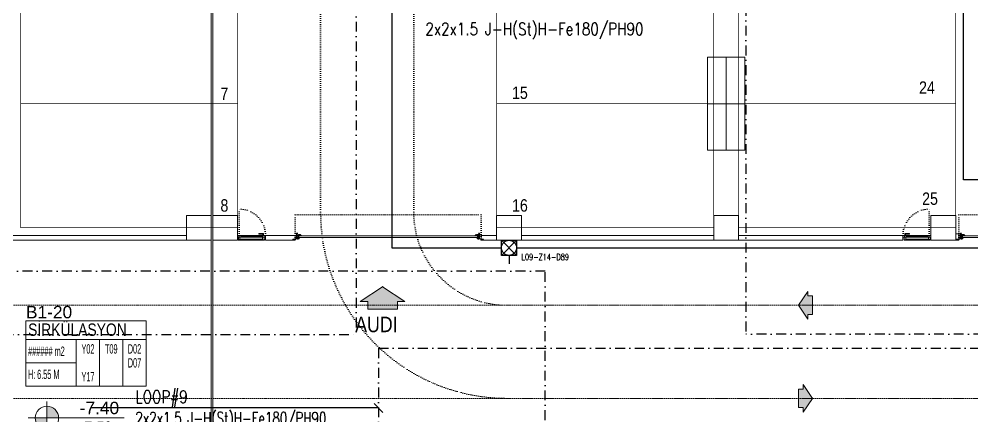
# Model space of a CAD drawing. Header units: metres. Extents: x -19121 to 152404, y -12107 to 29421.
# Drawn here: x 62900 to 65972, y 233 to 1513 of the extents above; entities that cross this region are included whole.
import ezdxf
from ezdxf.enums import TextEntityAlignment as Align

# ---------------------------------------------------------------- set-up
doc = ezdxf.new("R2010")
doc.units = ezdxf.units.M
doc.header["$LTSCALE"] = 50
doc.header["$MEASUREMENT"] = 0
for name, pattern in [('DASHDOT', [25.4, 12.7, -6.35, 0, -6.35]), ('DOT2', [0.125, 0, -0.125]), ('HIDDEN', [0.375, 0.25, -0.125])]:
    doc.linetypes.add(name, pattern=pattern)
doc.layers.get('0').update_dxf_attribs({"color": 9, "lineweight": 9})
for name, color, linetype, lineweight in [('00', 9, 'Continuous', 9), ('01', 9, 'Continuous', 9), ('05', 9, 'Continuous', 9), ('06B', 9, 'Continuous', 9), ('06D', 9, 'Continuous', 9), ('10', 9, 'Continuous', 9), ('15', 9, 'Continuous', 9), ('20', 9, 'DOT2', 9), ('21', 9, 'Continuous', 9), ('21_mahal200', 9, 'Continuous', 9), ('E-DEDEKTÖR NUMARALARI', 20, 'Continuous', 30), ('E-DUVAR TİPİ FLAŞÖR', 7, 'Continuous', 30), ('E-KABLO', 7, 'Continuous', 30), ('E-YAZI', 7, 'Continuous', 30)]:
    doc.layers.add(name, color=color, linetype=linetype, lineweight=lineweight)
doc.styles.add('Arial', font='arial.ttf', dxfattribs={"height": 2.5})
doc.styles.add('E-YAZI', font='txttw.shx', dxfattribs={"height": 200})
doc.styles.add('MuuM_TEXT-ITALIC', font='ARIALNI.TTF')
doc.styles.add('MuuM_TEXT-STANDART', font='ARIALN.TTF')

# ---------------------------------------------------------------- blocks, each defined once
blk = doc.blocks.new('p-dilatasyon yeri')
at = {"layer": '06D'}
for points in [[(7520, 5586.8), (7520, 80)], [(7525, 5584.6), (7525, 80)]]:
    blk.add_lwpolyline(points, dxfattribs=at)
blk = doc.blocks.new('100_DUVAR TİPİ FLAŞÖR 085')
at = {"layer": 'E-DUVAR TİPİ FLAŞÖR', "color": 4}
blk.add_line((-1.22, 2.45), (1.22, 0), dxfattribs=at)
blk.add_lwpolyline([(-1.22, 0), (-1.22, 2.45), (1.22, 2.45), (1.22, 0)], close=True, dxfattribs=at)
blk.add_lwpolyline([(1.22, 2.45), (-1.22, 0)], dxfattribs=at)
blk.add_circle((0, 1.22), 1.22, dxfattribs=at)
blk = doc.blocks.new('p-kolon_80x80')
blk.add_lwpolyline([(-40, -40), (40, -40), (40, 40), (-40, 40)], close=True)
blk = doc.blocks.new('1.bod.mimari.elk')
at = {"layer": '01'}
for p in [(7480, -7790), (7565, -7790), (8480, -7790), (9180, -7790), (9880, -7790)]:
    blk.add_blockref('p-kolon_80x80', p, dxfattribs=at)
blk = doc.blocks.new('p-işyeri')
at = {"color": 0, "const_width": 2}
blk.add_lwpolyline([(200, 0), (200, 700), (-200, 700), (-200, 0)], close=True, dxfattribs=at)
blk = doc.blocks.new('p-seksiyoonel kapı profil')
for p, q in [((-6.6, 4.1), (-6.8, 4.1)), ((-6.8, -13), (-6.8, 4.1)), ((-6.6, -13), (-6.6, 4.1)), ((-6.3, 4.4), (-6.3, 4.6)), ((-6.3, 4.6), (1, 4.6)), ((-6.3, 4.4), (1, 4.4)), ((-1.4, 1.3), (-1.8, 1.6)), ((-1.8, 1.6), (-1.8, -2.4)), ((-1.8, 1.6), (-1.8, -2.4)), ((-1.4, 1.3), (-1.4, -2.4)), ((-1.2, 1.2), (-1.2, -2.4)), ((-0.7, 1.6), (-1, 1.3)), ((-1, 1.3), (-1, -2.4)), ((-0.7, 1.6), (-0.7, -2.4)), ((-0.6, 1.6), (-0.6, -2.4)), ((0, 0), (33.9, 0)), ((0, 0), (0, 0)), ((1, 4.4), (1, 4.6)), ((1.3, 4.1), (1.5, 4.1)), ((1.3, 4.1), (1.3, 1.6)), ((1.5, 1.6), (1.3, 1.6)), ((1.5, 4.1), (1.5, 1.6)), ((-7.8, -4.2), (-7.8, -3.9)), ((-7.5, -3.9), (-7.8, -3.9)), ((-7.5, -4.2), (-7.8, -4.2)), ((-7.8, -4.2), (-7.1, -4.2)), ((-7.8, -4.2), (-7.8, -4.2)), ((-7.8, -6.5), (-7.8, -6.3)), ((-7.5, -6.3), (-7.8, -6.3)), ((-7.5, -6.5), (-7.8, -6.5)), ((-7.8, -6.6), (-7.8, -6.5)), ((-7.8, -6.6), (-7.1, -6.6)), ((-7.8, -8.9), (-7.8, -8.6)), ((-7.5, -8.6), (-7.8, -8.6)), ((-7.5, -8.9), (-7.8, -8.9)), ((-7.8, -8.9), (-7.1, -8.9)), ((-7.8, -8.9), (-7.8, -8.9)), ((-7.8, -11.3), (-7.8, -11)), ((-7.5, -11), (-7.8, -11)), ((-7.5, -11.3), (-7.8, -11.3)), ((-7.8, -11.3), (-7.1, -11.3)), ((-7.8, -11.3), (-7.8, -11.3)), ((-7.5, -3.9), (-6.8, -3.9)), ((-7.5, -4.2), (-7.5, -3.9)), ((-6.8, -4.2), (-7.5, -4.2)), ((-7.5, -6.3), (-6.8, -6.3)), ((-7.5, -6.5), (-7.5, -6.3)), ((-6.8, -6.5), (-7.5, -6.5)), ((-7.5, -8.6), (-6.8, -8.6)), ((-7.5, -8.9), (-7.5, -8.6)), ((-6.8, -8.9), (-7.5, -8.9)), ((-7.5, -11), (-6.8, -11)), ((-7.5, -11.3), (-7.5, -11)), ((-6.8, -11.3), (-7.5, -11.3)), ((-7.1, -3.4), (-6.8, -3.4)), ((-7.1, -3.6), (-7.1, -3.4)), ((-7.1, -3.6), (-7.1, -3.9)), ((-6.8, -3.6), (-7.1, -3.6)), ((-7.1, -4.2), (-7.1, -4.7)), ((-6.8, -4.7), (-7.1, -4.7)), ((-7.1, -5.8), (-6.8, -5.8)), ((-7.1, -6), (-7.1, -5.8)), ((-7.1, -6), (-7.1, -6.3)), ((-6.8, -6), (-7.1, -6)), ((-7.1, -6.5), (-7.1, -7.1)), ((-6.8, -7.1), (-7.1, -7.1)), ((-7.1, -8.1), (-6.8, -8.1)), ((-7.1, -8.4), (-7.1, -8.1)), ((-7.1, -8.4), (-7.1, -8.6)), ((-6.8, -8.4), (-7.1, -8.4)), ((-7.1, -8.9), (-7.1, -9.4)), ((-6.8, -9.4), (-7.1, -9.4)), ((-7.1, -10.5), (-6.8, -10.5)), ((-7.1, -10.7), (-7.1, -10.5)), ((-7.1, -10.7), (-7.1, -11)), ((-6.8, -10.7), (-7.1, -10.7)), ((-7.1, -11.3), (-7.1, -11.8)), ((-6.8, -11.8), (-7.1, -11.8)), ((-6.8, -3.6), (-6.8, -3.4)), ((-6.8, -3.6), (-6.8, -3.9)), ((-6.8, -4.7), (-6.8, -4.2)), ((-6.8, -6), (-6.8, -5.8)), ((-6.8, -6), (-6.8, -6.3)), ((-6.8, -7.1), (-6.8, -6.6)), ((-6.8, -8.4), (-6.8, -8.1)), ((-6.8, -8.4), (-6.8, -8.6)), ((-6.8, -9.4), (-6.8, -8.9)), ((-6.8, -10.7), (-6.8, -10.5)), ((-6.8, -10.7), (-6.8, -11)), ((-6.8, -11.8), (-6.8, -11.3)), ((-6.6, -13), (-6.8, -13)), ((-6.8, -13), (-6.8, -13)), ((-6.6, -3.9), (-3.5, -3.9)), ((-6.6, -4.2), (-3.5, -4.2)), ((-6.6, -6.3), (-3.5, -6.3)), ((-6.6, -6.5), (-3.5, -6.5)), ((-6.6, -8.7), (-3.5, -8.7)), ((-6.6, -8.9), (-3.5, -8.9)), ((-6.6, -11), (-3.5, -11)), ((-6.6, -11.3), (-3.5, -11.3)), ((-6.3, -13.3), (-6.3, -13.5)), ((-3.3, -13.3), (-6.3, -13.3)), ((-3.3, -13.5), (-6.3, -13.5)), ((-6.3, -13.5), (-5.7, -13.5)), ((-6.3, -13.5), (-6.3, -13.5)), ((-3.4, -4.3), (-6, -4.3)), ((-6, -6.1), (-6, -4.3)), ((-6, -4.7), (-6, -4.7)), ((-6, -5.5), (-6, -4.7)), ((-6, -5.7), (-6, -5.5)), ((-6, -5.7), (-6, -5.7)), ((-6, -6.1), (-3.4, -6.1)), ((-5.7, -13.5), (-5.5, -13.5)), ((-5.7, -13.5), (-5.7, -13.5)), ((-5.5, -13.5), (-5.5, -13.5)), ((-3.5, -3.9), (-3.5, -4.2)), ((-3.5, -6.3), (-3.5, -6.5)), ((-3.5, -8.7), (-3.5, -8.9)), ((-3.5, -11), (-3.5, -11.3)), ((-3.4, -6.1), (-3.4, -4.3)), ((-2.1, -4.4), (-3.4, -4.4)), ((-3.4, -6), (-0.6, -6)), ((-3.3, -13.3), (-3.3, -13.5)), ((-2.1, -2.5), (-2.1, -2.4)), ((-2.1, -2.4), (-0.6, -2.4)), ((-2.1, -2.5), (-0.6, -2.5)), ((-2.1, -4.8), (-2.1, -2.5)), ((-2.1, -4.8), (-0.6, -4.8)), ((-1.6, -3.4), (-1.7, -3.6)), ((-1.7, -3.6), (-1.7, -3.7)), ((-1.7, -3.6), (-1.7, -3.8)), ((-1.7, -3.7), (-1.7, -3.9)), ((-1.7, -3.8), (-1.6, -3.9)), ((-1.7, -3.9), (-1.6, -4)), ((-1.4, -3.3), (-1.6, -3.3)), ((-1.6, -3.3), (-1.6, -3.4)), ((-1.6, -3.8), (-1.4, -3.6)), ((-1.6, -3.9), (-1.5, -4)), ((-1.6, -4), (-1.5, -4.1)), ((-1.5, -4), (-1.4, -4)), ((-1.5, -4.1), (-1.4, -4.1)), ((-1.3, -3.2), (-1.4, -3.3)), ((-1.4, -3.3), (-1.4, -3.6)), ((-1.4, -4), (-1.2, -4.1)), ((-1.4, -4.1), (-1.2, -4.1)), ((-1.2, -3.2), (-1.3, -3.2)), ((-1.2, -3.2), (-1.2, -3.5)), ((-1, -3.3), (-1.2, -3.2)), ((-1.2, -4.1), (-1.1, -4)), ((-1.2, -4.1), (-1.1, -4.1)), ((-1.1, -4), (-1, -4)), ((-1.1, -4.1), (-1, -4.1)), ((-1, -3.3), (-1, -3.6)), ((-0.9, -3.3), (-1, -3.3)), ((-1, -3.6), (-0.8, -3.8)), ((-1, -4), (-0.9, -3.9)), ((-1, -4.1), (-0.9, -4)), ((-0.8, -3.4), (-0.9, -3.3)), ((-0.9, -3.9), (-0.8, -3.8)), ((-0.9, -4), (-0.8, -3.9)), ((-0.8, -3.6), (-0.8, -3.4)), ((-0.8, -3.7), (-0.8, -3.6)), ((-0.8, -3.8), (-0.8, -3.6)), ((-0.8, -3.9), (-0.8, -3.7)), ((-0.1, 0), (-0.6, 0)), ((-0.6, -2), (-0.6, 0)), ((-0.6, -0.6), (-0.6, -0.7)), ((-0.6, -1.7), (-0.6, -1.7)), ((-0.6, -2), (-0.1, -2)), ((-0.6, -2), (-0.6, -2.4)), ((-0.6, -2.4), (-0.6, -2.5)), ((-0.6, -2.4), (-0.1, -2.4)), ((-0.6, -2.5), (-0.6, -2.5)), ((-0.6, -3.2), (-0.6, -2.5)), ((-0.6, -2.5), (-0.2, -2.5)), ((-0.6, -4.8), (-0.6, -3.2)), ((-0.6, -3.2), (-0.5, -3.2)), ((-0.6, -5.8), (-0.6, -4.8)), ((-0.6, -4.8), (-0.5, -4.8)), ((-0.6, -4.8), (-0.6, -5.3)), ((-0.1, -5.3), (-0.6, -5.3)), ((-0.6, -9.6), (-0.6, -5.3)), ((-0.6, -5.8), (-0.6, -5.8)), ((-0.6, -6), (-0.6, -5.8)), ((-0.1, -9.6), (-0.6, -9.6)), ((-0.5, -3.2), (-0.4, -3.2)), ((-0.5, -4.8), (-0.5, -3.2)), ((-0.4, -4.8), (-0.5, -4.8)), ((-0.4, -3.1), (-0.3, -2.9)), ((-0.4, -3.2), (-0.4, -3.1)), ((-0.3, -4.8), (-0.4, -4.8)), ((-0.3, -2.7), (-0.2, -2.5)), ((-0.3, -2.9), (-0.3, -2.7)), ((-0.2, -4.8), (-0.3, -4.8)), ((-0.3, -4.8), (-0.3, -4.8)), ((-0.2, -2.5), (-0.2, -2.5)), ((-0.2, -2.5), (-0.1, -2.5)), ((-0.1, -4.8), (-0.2, -4.8)), ((-0.2, -4.8), (-0.2, -4.8)), ((-0.1, -5.8), (-0.2, -5.8)), ((-0.2, -5.8), (0.4, -5.8)), ((-0.1, -0.2), (-0.1, 0)), ((-0.1, -0.2), (0, -0.2)), ((-0.1, -5.3), (-0.1, -0.2)), ((-0.1, -2.5), (-0.1, -2.4)), ((-0.1, -2.5), (-0.1, -2.5)), ((-0.1, -4.8), (-0.1, -4.8)), ((-0.1, -4.8), (-0.1, -4.8)), ((-0.1, -5.3), (0, -5.3)), ((-0.1, -5.8), (-0.1, -5.3)), ((0.4, -5.8), (-0.1, -5.8)), ((0.1, -5.8), (-0.1, -5.8)), ((-0.1, -9.6), (-0.1, -5.8)), ((33.9, 0), (0, 0)), ((0, 0), (0, -0.4)), ((0, -0.4), (0, -0.5)), ((0, -0.5), (0, -0.6)), ((0, -0.6), (0, -0.6)), ((0, -0.6), (0, -0.9)), ((0, -0.9), (0, -0.9)), ((0, -0.9), (0, -0.9)), ((0, -0.9), (0, -1.5)), ((0, -1.5), (0, -1.6)), ((0, -1.6), (0, -2.1)), ((0, -2.1), (0, -2.2)), ((0, -2.2), (0, -2.3)), ((0, -2.3), (0, -2.7)), ((0, -2.7), (0, -3.1)), ((0, -3.1), (0, -3.2)), ((0, -3.2), (0, -3.4)), ((0, -3.4), (0, -4.5)), ((0, -4.5), (0, -4.5)), ((0, -4.5), (0, -4.5)), ((0, -4.5), (0, -4.8)), ((0, -4.8), (0, -4.8)), ((0, -4.8), (0, -4.9)), ((0, -4.9), (0, -5.1)), ((0, -5.1), (0, -5.4)), ((0, -5.4), (33.9, -5.4)), ((0.1, -5.8), (0.1, -5.4)), ((0.1, -5.8), (0.1, -5.9)), ((0.3, -5.8), (0.1, -5.8)), ((0.1, -5.8), (0.2, -5.8)), ((0.4, -5.9), (0.1, -5.9)), ((0.1, -5.9), (0.4, -5.9)), ((0.4, -6.6), (0.1, -6.6)), ((0.1, -7.6), (0.4, -7.6)), ((0.1, -8.7), (0.1, -8.3)), ((0.4, -8.3), (0.1, -8.3)), ((2.2, -8.7), (0.1, -8.7)), ((0.3, -5.8), (0.3, -5.4)), ((0.3, -5.8), (0.4, -5.8)), ((0.4, -5.4), (0.4, -5.5)), ((0.4, -5.8), (0.4, -5.4)), ((0.4, -5.5), (0.4, -5.5)), ((0.4, -5.5), (0.4, -5.6)), ((0.4, -5.6), (0.4, -5.7)), ((0.4, -5.7), (0.4, -5.8)), ((0.4, -8.4), (0.4, -5.8)), ((3.9, -5.8), (0.4, -5.8)), ((0.4, -8.4), (0.4, -5.8)), ((0.4, -5.8), (0.4, -5.8)), ((3.9, -8.4), (0.4, -8.4)), ((0.4, -8.4), (0.4, -8.4)), ((0.9, -7.1), (0.9, -7.2)), ((1, -7.1), (0.9, -7.1)), ((0.9, -7.2), (1, -7.4)), ((1, -7.4), (1.1, -7.6)), ((1.1, -7.6), (1.2, -7.8)), ((1.1, -9.2), (1.1, -8.7)), ((1.2, -9.2), (1.1, -9.2)), ((1.1, -9.2), (1.1, -9.2)), ((1.1, -9.2), (1.2, -9.2)), ((1.1, -9.2), (1.1, -9.2)), ((1.1, -9.2), (1.1, -9.2)), ((1.2, -9.2), (1.1, -9.2)), ((1.3, -6.8), (1.2, -7)), ((1.2, -7), (1.2, -7.2)), ((1.2, -7.2), (1.3, -7.4)), ((1.2, -7.8), (1.3, -8)), ((1.2, -9.2), (1.2, -8.7)), ((1.2, -9.2), (1.4, -9.2)), ((1.4, -9.2), (1.2, -9.2)), ((1.6, -9.2), (1.2, -9.2)), ((1.2, -9.2), (1.2, -9.2)), ((1.4, -6.4), (1.3, -6.6)), ((1.3, -6.6), (1.3, -6.8)), ((1.3, -7.1), (1.4, -6.9)), ((1.4, -7.3), (1.3, -7.1)), ((1.3, -7.4), (1.3, -7.6)), ((1.3, -7.6), (1.5, -7.8)), ((1.3, -8), (1.5, -8.1)), ((1.6, -6.2), (1.4, -6.4)), ((1.6, -6.5), (1.4, -6.6)), ((1.4, -6.7), (1.4, -6.6)), ((1.4, -6.6), (1.5, -6.9)), ((1.5, -6.6), (1.4, -6.6)), ((1.4, -6.9), (1.4, -6.7)), ((1.4, -6.9), (1.4, -6.7)), ((1.4, -7.1), (1.4, -6.9)), ((1.4, -7.3), (1.4, -7.1)), ((1.5, -7.5), (1.4, -7.3)), ((1.4, -7.5), (1.4, -7.3)), ((1.5, -7.7), (1.4, -7.5)), ((1.4, -9.2), (1.7, -9.2)), ((1.4, -9.2), (1.4, -9.2)), ((1.6, -9.2), (1.4, -9.2)), ((1.5, -6.5), (1.7, -6.3)), ((1.5, -6.6), (1.6, -6.5)), ((1.5, -6.6), (1.5, -6.5)), ((1.5, -6.6), (1.6, -6.5)), ((1.5, -6.9), (1.5, -6.6)), ((1.5, -6.9), (1.5, -7.2)), ((1.6, -7.1), (1.5, -6.9)), ((1.5, -7.2), (1.5, -7.2)), ((1.5, -7.2), (1.5, -7.5)), ((1.5, -7.7), (1.5, -7.5)), ((1.5, -7.5), (1.5, -7.8)), ((1.5, -7.7), (1.5, -7.7)), ((1.5, -7.8), (1.6, -8)), ((1.6, -7.8), (1.5, -7.8)), ((1.5, -7.8), (1.8, -7.9)), ((1.5, -8.1), (1.7, -8.2)), ((1.7, -6.1), (1.6, -6.2)), ((1.6, -6.5), (1.7, -6.3)), ((1.6, -6.5), (2, -6.3)), ((1.9, -6.3), (1.6, -6.5)), ((1.6, -6.8), (1.7, -6.7)), ((1.6, -6.9), (1.6, -6.8)), ((1.6, -7.1), (1.6, -6.9)), ((1.6, -7.2), (1.6, -7.1)), ((1.6, -7.2), (1.6, -7.1)), ((1.6, -7.5), (1.6, -7.2)), ((1.6, -7.3), (1.6, -7.2)), ((1.6, -7.4), (1.6, -7.3)), ((1.7, -7.6), (1.6, -7.4)), ((1.6, -7.8), (1.6, -7.5)), ((1.7, -7.9), (1.6, -7.8)), ((1.7, -7.9), (1.6, -7.8)), ((1.9, -7.9), (1.6, -7.8)), ((1.6, -8), (1.8, -8.1)), ((1.7, -9.2), (1.6, -9.2)), ((1.9, -6), (1.7, -6.1)), ((1.7, -6.3), (1.9, -6.2)), ((1.7, -6.3), (1.8, -6.2)), ((1.7, -6.6), (1.8, -6.4)), ((1.7, -6.7), (1.7, -6.6)), ((1.8, -7.7), (1.7, -7.6)), ((1.9, -8), (1.7, -7.9)), ((1.8, -8), (1.7, -7.9)), ((1.7, -8.2), (1.9, -8.3)), ((1.7, -9.2), (1.7, -8.7)), ((1.7, -9.2), (1.9, -9.2)), ((1.9, -9.2), (1.7, -9.2)), ((2, -9.2), (1.7, -9.2)), ((1.8, -6.2), (2, -6.1)), ((1.8, -6.4), (1.9, -6.4)), ((1.8, -7.8), (1.8, -7.7)), ((1.9, -7.9), (1.8, -7.8)), ((1.8, -7.9), (2.1, -8)), ((2, -8.1), (1.8, -8)), ((1.8, -8.1), (1.9, -8.2)), ((2.1, -5.9), (1.9, -6)), ((1.9, -6.2), (2.1, -6.1)), ((2, -6.2), (1.9, -6.3)), ((1.9, -6.4), (2, -6.3)), ((2, -7.9), (1.9, -7.9)), ((2.1, -8), (1.9, -7.9)), ((2.1, -8.1), (1.9, -8)), ((1.9, -8.2), (2.1, -8.3)), ((1.9, -8.3), (2.1, -8.3)), ((2.1, -9.2), (1.9, -9.2)), ((1.9, -9.2), (1.9, -9.2)), ((2, -9.2), (1.9, -9.2)), ((2.4, -5.9), (2, -6.2)), ((2, -6.1), (2.2, -6)), ((2, -6.3), (2.1, -6.2)), ((2, -6.3), (2.1, -6.2)), ((2, -6.9), (2.1, -6.8)), ((2.1, -6.9), (2, -7.1)), ((2, -7.1), (2, -6.9)), ((2, -7.1), (2, -7.2)), ((2, -7.2), (2, -7.1)), ((2, -7.2), (2.1, -7.3)), ((2, -7.4), (2, -7.2)), ((2.1, -7.5), (2, -7.4)), ((2.1, -8), (2, -7.9)), ((2.2, -8.2), (2, -8.1)), ((2.1, -9.2), (2, -9.2)), ((2.3, -5.9), (2.1, -5.9)), ((2.1, -6.2), (2.4, -5.9)), ((2.1, -6.1), (2.3, -6)), ((2.1, -6.2), (2.2, -6.1)), ((2.1, -6.8), (2.2, -6.6)), ((2.3, -6.7), (2.1, -6.8)), ((2.1, -6.8), (2.1, -6.9)), ((2.1, -7.3), (2.2, -7.5)), ((2.3, -7.6), (2.1, -7.5)), ((2.1, -8), (2.1, -8)), ((2.1, -8), (2.1, -8)), ((2.1, -8), (2.4, -8.1)), ((2.4, -8.1), (2.1, -8)), ((2.3, -8), (2.1, -8)), ((2.3, -8.2), (2.1, -8.1)), ((2.1, -8.3), (2.4, -8.3)), ((2.1, -8.3), (2.2, -8.3)), ((2.1, -9.2), (2.1, -8.7)), ((2.1, -9.2), (2.1, -9.2)), ((2.2, -6), (2.3, -6)), ((2.2, -6.1), (2.3, -6.1)), ((2.2, -6.6), (2.3, -6.5)), ((2.2, -7.5), (2.3, -7.5)), ((2.5, -8.2), (2.2, -8.2)), ((2.2, -8.7), (2.2, -8.4)), ((4.6, -8.7), (2.2, -8.7)), ((2.4, -5.9), (2.3, -5.9)), ((2.3, -6), (2.3, -6)), ((2.3, -6.1), (2.5, -6.1)), ((2.3, -6.5), (2.5, -6.5)), ((2.5, -6.6), (2.3, -6.6)), ((2.4, -6.6), (2.3, -6.7)), ((2.3, -7.5), (2.5, -7.6)), ((2.3, -7.6), (2.5, -7.6)), ((2.4, -7.7), (2.3, -7.6)), ((2.4, -8.1), (2.3, -8)), ((2.5, -8.2), (2.3, -8.2)), ((2.5, -5.9), (2.4, -5.9)), ((2.4, -5.9), (2.4, -5.9)), ((2.4, -5.9), (2.7, -6.1)), ((2.5, -6.6), (2.4, -6.6)), ((2.6, -7.7), (2.4, -7.7)), ((2.4, -8.1), (2.6, -8.2)), ((2.7, -8.2), (2.4, -8.1)), ((2.5, -8.1), (2.4, -8.1)), ((2.4, -8.3), (2.6, -8.3)), ((2.7, -5.9), (2.5, -5.9)), ((2.5, -6), (2.7, -6)), ((2.5, -6.1), (2.6, -6.1)), ((2.5, -6.5), (2.6, -6.5)), ((2.5, -6.5), (2.5, -6.5)), ((2.5, -6.5), (2.7, -6.6)), ((2.5, -6.5), (2.6, -6.5)), ((2.5, -6.5), (2.6, -6.5)), ((2.7, -6.6), (2.5, -6.6)), ((2.7, -6.6), (2.5, -6.6)), ((2.5, -7.6), (2.7, -7.6)), ((2.5, -7.6), (2.6, -7.6)), ((2.7, -7.6), (2.5, -7.7)), ((2.6, -7.7), (2.5, -7.7)), ((2.5, -7.7), (2.5, -7.7)), ((2.6, -7.7), (2.5, -7.7)), ((2.7, -8.1), (2.5, -8.1)), ((2.5, -8.2), (2.5, -8.2)), ((2.6, -6.1), (2.7, -6.1)), ((2.6, -6.5), (2.8, -6.6)), ((2.6, -6.5), (2.8, -6.5)), ((2.6, -6.5), (2.7, -6.5)), ((2.6, -7.6), (2.8, -7.5)), ((2.8, -7.6), (2.6, -7.7)), ((2.8, -7.6), (2.6, -7.7)), ((2.7, -7.7), (2.6, -7.7)), ((2.7, -8.2), (2.6, -8.2)), ((2.6, -8.3), (2.7, -8.3)), ((2.9, -6), (2.7, -5.9)), ((2.7, -6), (2.9, -6.1)), ((2.7, -6.1), (2.9, -6.1)), ((2.7, -6.1), (3, -6.2)), ((2.7, -6.5), (2.9, -6.6)), ((2.7, -6.6), (2.7, -6.6)), ((2.8, -6.7), (2.7, -6.6)), ((2.7, -6.6), (2.8, -6.7)), ((2.8, -7.5), (2.7, -7.6)), ((2.7, -7.6), (2.7, -7.6)), ((2.9, -7.6), (2.7, -7.7)), ((2.8, -8.1), (2.7, -8.1)), ((2.9, -8.2), (2.7, -8.3)), ((2.8, -8.2), (2.7, -8.2)), ((2.7, -8.3), (2.7, -8.3)), ((2.8, -6.5), (2.9, -6.6)), ((2.8, -6.7), (2.8, -6.6)), ((2.8, -6.6), (2.9, -6.7)), ((2.9, -6.8), (2.8, -6.7)), ((2.8, -6.7), (2.9, -6.7)), ((2.9, -7.4), (2.8, -7.5)), ((2.8, -7.6), (2.8, -7.5)), ((2.8, -7.5), (2.8, -7.5)), ((2.8, -7.5), (2.9, -7.5)), ((2.9, -7.5), (2.8, -7.6)), ((2.9, -7.5), (2.8, -7.6)), ((3.1, -7.9), (2.8, -8.2)), ((2.9, -8), (2.8, -8.1)), ((2.9, -8.1), (2.8, -8.2)), ((3.1, -6.1), (2.9, -6)), ((2.9, -6.1), (3.1, -6.2)), ((2.9, -6.1), (3, -6.2)), ((2.9, -6.6), (3, -6.7)), ((2.9, -6.6), (3, -6.7)), ((2.9, -6.7), (3, -6.8)), ((3, -6.9), (2.9, -6.8)), ((2.9, -7.5), (3, -7.3)), ((3, -7.4), (2.9, -7.5)), ((3, -7.4), (2.9, -7.5)), ((3, -7.5), (2.9, -7.6)), ((3.3, -8), (2.9, -8.2)), ((3.1, -8), (2.9, -8.1)), ((3, -8), (2.9, -8)), ((3, -6.2), (3.1, -6.2)), ((3, -6.2), (3, -6.2)), ((3, -6.2), (3.3, -6.3)), ((3, -6.7), (3.1, -6.9)), ((3, -6.7), (3, -6.9)), ((3, -6.8), (3.1, -6.9)), ((3, -7.1), (3, -6.9)), ((3, -6.9), (3.1, -7)), ((3, -7.2), (3, -7.1)), ((3.1, -7.1), (3, -7.3)), ((3, -7.3), (3, -7.2)), ((3.1, -7.2), (3, -7.4)), ((3, -7.3), (3, -7.4)), ((3.1, -7.4), (3, -7.5)), ((3.1, -7.9), (3, -8)), ((3.2, -6.2), (3.1, -6.1)), ((3.1, -6.2), (3.3, -6.3)), ((3.1, -6.2), (3.2, -6.3)), ((3.1, -6.9), (3.1, -7.1)), ((3.1, -6.9), (3.2, -7)), ((3.2, -7), (3.1, -7.2)), ((3.1, -7), (3.1, -7.2)), ((3.1, -7.2), (3.1, -7.4)), ((3.2, -7.8), (3.1, -7.9)), ((3.3, -7.8), (3.1, -7.9)), ((3.3, -7.9), (3.1, -8)), ((3.2, -6.3), (3.3, -6.4)), ((3.3, -7.7), (3.2, -7.8)), ((3.3, -6.2), (3.4, -6.4)), ((3.3, -6.3), (3.5, -6.4)), ((3.3, -6.4), (3.4, -6.5)), ((3.4, -7.6), (3.3, -7.7)), ((3.6, -7.6), (3.3, -7.8)), ((3.5, -7.7), (3.3, -8)), ((3.4, -7.8), (3.3, -7.9)), ((3.4, -6.5), (3.4, -6.6)), ((3.4, -6.6), (3.5, -6.7)), ((3.5, -7.5), (3.4, -7.6)), ((3.5, -6.4), (3.5, -6.7)), ((3.5, -6.5), (3.6, -6.9)), ((3.5, -6.7), (3.6, -6.9)), ((3.5, -6.7), (3.5, -6.9)), ((3.5, -6.7), (3.6, -7)), ((3.5, -6.9), (3.6, -7)), ((3.6, -7.3), (3.5, -7.4)), ((3.5, -7.4), (3.5, -7.5)), ((3.5, -7.6), (3.5, -7.7)), ((3.6, -6.9), (3.6, -7.3)), ((3.6, -6.9), (3.6, -7.1)), ((3.6, -7), (3.6, -7.1)), ((3.6, -7), (3.6, -7)), ((3.6, -7), (3.6, -7.3)), ((3.6, -7.1), (3.6, -7.2)), ((3.6, -7.1), (3.6, -7.3)), ((3.6, -7.3), (3.6, -7.4)), ((3.6, -7.3), (3.6, -7.6)), ((3.9, -5.5), (3.9, -5.4)), ((3.9, -5.6), (3.9, -5.5)), ((3.9, -5.5), (3.9, -5.5)), ((3.9, -5.7), (3.9, -5.6)), ((3.9, -5.8), (3.9, -5.7)), ((3.9, -8.4), (3.9, -5.8)), ((3.9, -5.8), (4, -5.8)), ((3.9, -7.6), (6.1, -7.6)), ((3.9, -8.3), (6.1, -8.3)), ((3.9, -9.2), (3.9, -8.7)), ((3.9, -9.2), (4, -9.2)), ((4, -9.2), (3.9, -9.2)), ((4.1, -9.2), (3.9, -9.2)), ((4, -5.8), (4, -5.4)), ((4, -5.8), (4, -7.6)), ((8.9, -5.8), (4, -5.8)), ((4.1, -9.2), (4, -9.2)), ((4, -9.2), (4.1, -9.2)), ((4, -9.2), (4, -9.2)), ((4.1, -9.2), (4.1, -8.7)), ((4.1, -9.2), (4.4, -9.2)), ((4.4, -9.2), (4.1, -9.2)), ((4.6, -9.2), (4.1, -9.2)), ((4.1, -9.2), (4.1, -9.2)), ((4.4, -9.2), (4.6, -9.2)), ((4.4, -9.2), (4.4, -9.2)), ((4.6, -9.2), (4.4, -9.2)), ((4.6, -8.3), (4.6, -9.7)), ((5.7, -9.7), (4.6, -9.7)), ((5.7, -9.7), (5.7, -8.3)), ((5.9, -8.7), (5.7, -8.7)), ((5.9, -8.7), (5.9, -8.3)), ((6.1, -7.6), (6.1, -8.3)), ((6.1, -7.6), (6.6, -7.6)), ((6.1, -8.3), (6.6, -8.3)), ((6.3, -7.6), (6.3, -5.8)), ((8, -5.8), (6.6, -5.8)), ((6.6, -5.8), (8.1, -5.8)), ((6.6, -7.6), (6.6, -8.3)), ((6.8, -5.8), (6.8, -5.9)), ((7.8, -5.9), (6.8, -5.9)), ((6.8, -5.9), (7.8, -5.9)), ((7.8, -5.9), (7.8, -5.8)), ((8.9, -5.8), (8.9, -5.4))]:
    blk.add_line(p, q)
for centre, radius, start, end in [((-6.3, 4.1), 0.473, 90, 180), ((-6.3, 4.1), 0.236, 90, 180), ((-1.2, 1.5), 0.295, 225, 269.1856), ((-1.2, 1.5), 0.295, 270.3711, 314.3764), ((1, 4.1), 0.473, 0, 90), ((1, 4.1), 0.236, 0, 90), ((-6.8, -3.9), 0.0295, 180, 258.463), ((-6.8, -4.2), 0.0295, 101.537, 180), ((-6.8, -6.3), 0.0295, 180, 258.463), ((-6.8, -6.6), 0.0295, 101.537, 180), ((-6.8, -8.6), 0.0295, 180, 258.463), ((-6.8, -8.9), 0.0295, 101.537, 180), ((-6.8, -11), 0.0295, 180, 258.463), ((-6.8, -11.3), 0.0295, 101.537, 180), ((-6.3, -13), 0.473, 180, 270), ((-6.3, -13), 0.473, 180, 270), ((-6.3, -13), 0.236, 180, 270), ((-1.2, -3.8), 0.295, 90.8144, 135), ((-1.2, -3.8), 0.295, 45.6236, 89.6289), ((-0.1, -5.3), 0.472, 180, 270), ((-0.1, -5.8), 0.0295, 180, 270), ((0.1, -7.1), 0.502, 90, 116.3511), ((0.1, -7.1), 0.502, 243.6489, 270), ((0.1, -5.9), 0.0177, 180, 270), ((6.6, -5.8), 0.0295, 180, 270), ((6.8, -5.9), 0.0177, 180, 270), ((7.8, -5.9), 0.0177, 270, 0), ((8, -5.8), 0.0295, 270, 0)]:
    blk.add_arc(centre, radius, start, end)
blk = doc.blocks.new('çelik dübel')
at = {"layer": '10', "linetype": 'HIDDEN', "ltscale": 7}
for p, q in [((-87, -2), (-85, 2)), ((-85, -6), (-85, 2)), ((-68, 2), (-85, 2)), ((-75, -6), (-75, 2)), ((-70, -6), (-70, 2)), ((-68, 3), (-58, 2)), ((-68, -7), (-68, 3)), ((-58, -6), (-58, 2)), ((-53, 2), (-58, 2)), ((-8, 2), (-58, 2)), ((-53, -6), (-53, 2)), ((-25, -6), (-25, 2)), ((-25, -6), (-24, 2)), ((-23, -6), (-22, 2)), ((-21, -6), (-20, 2)), ((-19, -6), (-18, 2)), ((-17, -6), (-16, 2)), ((-85, -6), (-87, -2)), ((-68, -6), (-85, -6)), ((-68, -7), (-58, -6)), ((-53, -5), (-58, -5)), ((-8, -6), (-58, -6))]:
    blk.add_line(p, q, dxfattribs=at)
at = {"layer": '10', "linetype": 'Continuous'}
for p, q in [((-15, -6), (-14, 2)), ((-13, -6), (-12, 2)), ((-11, -6), (-10, 1)), ((-10, -9), (-10, 5)), ((-9, 5), (-10, 5)), ((-9, -9), (-9, 5)), ((-8, 2), (-8, 3)), ((-8, -4), (-8, 0)), ((-5, 4), (-7, 4)), ((-5, 1), (-7, 1)), ((-4, 2), (-4, 3)), ((-1, 2), (-4, 2)), ((-4, -4), (-4, 0)), ((-3, -6), (-2, 2)), ((-1, -6), (0, 1)), ((0, -5), (0, 1)), ((-9, -9), (-10, -9)), ((-8, -6), (-8, -7)), ((-5, -5), (-7, -5)), ((-5, -8), (-7, -8)), ((-4, -6), (-4, -7)), ((-1, -6), (-4, -6))]:
    blk.add_line(p, q, dxfattribs=at)
at = {"layer": '10', "color": 4}
for p, q in [((-10, 3), (-10, 5)), ((-10, -7), (-10, -9))]:
    blk.add_line(p, q, dxfattribs=at)
at = {"layer": '10', "linetype": 'HIDDEN'}
for points in [[(-68, 1), (-67, 0), (-67, 0), (-67, 0), (-66, -1), (-66, -1), (-66, -2), (-65, -2), (-65, -3), (-65, -3), (-65, -3), (-65, -3), (-64, -4), (-64, -4), (-64, -3), (-64, -3), (-63, -3), (-63, -3), (-63, -3), (-63, -2), (-62, -2), (-62, -2), (-62, -1), (-62, -1), (-61, -1), (-61, -1), (-61, -1), (-61, 0), (-61, 0), (-60, -1), (-60, -1), (-60, -1), (-60, -1), (-60, -1), (-60, -2), (-59, -2), (-59, -3), (-59, -3), (-59, -3), (-58, -3), (-58, -3)], [(-68, 0), (-68, 0), (-68, 0), (-68, -1), (-68, -1), (-68, -1), (-68, -1), (-68, -1), (-68, -1), (-68, -1), (-68, -1), (-68, -1), (-67, -1), (-67, -1), (-67, -1), (-67, -1), (-67, -1), (-67, -1), (-67, -1), (-67, -1), (-67, -1), (-67, -1), (-67, -1), (-67, -1), (-67, -1), (-67, -1), (-67, -1), (-67, -2), (-67, -2), (-67, -2), (-67, -2), (-67, -2), (-67, -2), (-67, -2), (-67, -2), (-67, -2), (-67, -2), (-67, -2), (-67, -2), (-67, -2), (-67, -2), (-67, -2), (-67, -2), (-66, -2), (-66, -3), (-66, -3), (-66, -3), (-66, -3), (-66, -3), (-66, -3), (-66, -3), (-66, -3), (-66, -3), (-66, -3), (-66, -3), (-66, -3), (-66, -3), (-66, -3), (-66, -3), (-66, -3), (-66, -3), (-66, -4), (-66, -4), (-66, -4), (-66, -4), (-66, -4), (-66, -4), (-66, -4), (-66, -4), (-66, -4), (-66, -4), (-66, -4), (-65, -4), (-65, -4), (-65, -4), (-65, -4), (-65, -4), (-65, -4), (-65, -4), (-65, -4), (-65, -4), (-65, -4), (-65, -4), (-65, -4), (-65, -4), (-65, -4), (-65, -5), (-65, -5), (-65, -5), (-64, -5), (-64, -5), (-64, -5), (-64, -5), (-64, -5), (-64, -5), (-64, -5), (-64, -5), (-64, -5), (-64, -5), (-64, -4), (-64, -4), (-64, -4), (-64, -4), (-64, -4), (-64, -4), (-63, -4), (-63, -4), (-63, -4), (-63, -4), (-63, -4), (-63, -4), (-63, -4), (-63, -4), (-63, -4), (-63, -4), (-63, -4), (-63, -4), (-63, -4), (-63, -4), (-63, -4), (-63, -4), (-63, -4), (-63, -4), (-63, -4), (-63, -4), (-63, -4), (-63, -4), (-63, -4), (-63, -4), (-62, -4), (-62, -4), (-62, -3), (-62, -3), (-62, -3), (-62, -3), (-62, -3), (-62, -3), (-62, -3), (-62, -3), (-62, -3), (-62, -3), (-62, -3), (-62, -3), (-62, -3), (-62, -3), (-62, -3), (-62, -3), (-62, -3), (-62, -3), (-62, -3), (-62, -3), (-62, -3), (-62, -3), (-62, -3), (-62, -3), (-62, -3), (-62, -2), (-61, -2), (-61, -2), (-61, -2), (-61, -2), (-61, -2), (-61, -2), (-61, -2), (-61, -2), (-61, -2), (-61, -2), (-61, -2), (-61, -2), (-61, -2), (-61, -2), (-61, -2), (-61, -2), (-61, -2), (-61, -2), (-61, -2), (-61, -2), (-61, -2), (-61, -2), (-61, -2), (-61, -2), (-61, -2), (-61, -2), (-61, -2), (-61, -2), (-61, -2), (-61, -2), (-61, -2), (-61, -2), (-61, -2), (-61, -2), (-61, -2), (-61, -2), (-61, -2), (-61, -2), (-61, -2), (-61, -2), (-61, -2), (-61, -2), (-61, -2), (-60, -2), (-60, -2), (-60, -2), (-60, -2), (-60, -3), (-60, -3), (-60, -3), (-60, -3), (-60, -3), (-60, -3), (-60, -3), (-60, -3), (-60, -3), (-60, -3), (-60, -3), (-60, -3), (-60, -3), (-60, -3), (-60, -3), (-60, -3), (-60, -3), (-60, -3), (-60, -4), (-60, -4), (-60, -4), (-60, -4), (-60, -4), (-60, -4), (-59, -4), (-59, -4), (-59, -4), (-59, -4), (-59, -4), (-59, -4), (-59, -4), (-59, -4), (-59, -4), (-59, -4), (-58, -4), (-58, -4), (-58, -5)]]:
    blk.add_lwpolyline(points, dxfattribs=at)
at = {"layer": '10', "linetype": 'Continuous'}
for centre, start, end in [((-7, 3), 90, 180), ((-7, 2), 180, 270), ((-7, 0), 90, 180), ((-5, 3), 0, 90), ((-5, 2), 270, 0), ((-5, 0), 0, 90), ((-1, 1), 0, 90), ((-7, -4), 180, 270), ((-7, -6), 90, 180), ((-7, -7), 180, 270), ((-5, -4), 270, 0), ((-5, -6), 0, 90), ((-5, -7), 270, 0), ((-1, -5), 270, 0)]:
    blk.add_arc(centre, 1, start, end, dxfattribs=at)
blk = doc.blocks.new('dsa')
at = {"layer": '10'}
for p, q in [((61905.8, 2715.5, 0), (61905.8, 2715.2, 0)), ((61905.8, 2715.2, 0), (61907.6, 2715.2, 0)), ((61905.8, 2710.3, 0), (61907.6, 2710.3, 0)), ((61905.8, 2710, 0), (61905.8, 2710.3, 0)), ((61907.4, 2715.6, 0), (61906, 2715.6, 0)), ((61907.4, 2709.9, 0), (61906, 2709.9, 0)), ((61906.2, 2715.8, 0), (61906.3, 2715.9, 0)), ((61906.2, 2715.8, 0), (61907.2, 2715.8, 0)), ((61906.2, 2715.8, 0), (61906.2, 2715.8, 0)), ((61906.2, 2715.8, 0), (61906.2, 2715.8, 0)), ((61906.2, 2715.7, 0), (61906.2, 2715.8, 0)), ((61906.2, 2715.6, 0), (61907.2, 2715.7, 0)), ((61906.2, 2715.6, 0), (61906.2, 2715.7, 0)), ((61906.2, 2715.7, 0), (61906.2, 2715.7, 0)), ((61906.2, 2715.6, 0), (61906.2, 2715.6, 0)), ((61906.2, 2715.6, 0), (61906.2, 2715.6, 0)), ((61906.2, 2715.2, 0), (61907.2, 2715.2, 0)), ((61906.2, 2715.1, 0), (61906.2, 2715.2, 0)), ((61906.2, 2715, 0), (61906.2, 2710.5, 0)), ((61906.2, 2710.3, 0), (61907.2, 2710.3, 0)), ((61906.2, 2710.3, 0), (61906.2, 2710.3, 0)), ((61906.7, 2715.9, 0), (61906.3, 2715.9, 0)), ((61906.3, 2715.5, 0), (61906.3, 2715.2, 0)), ((61906.3, 2710, 0), (61906.3, 2710.3, 0)), ((61906.7, 2715.9, 0), (61907.1, 2715.9, 0)), ((61907.2, 2715.8, 0), (61907.1, 2715.9, 0)), ((61907.1, 2715.5, 0), (61907.1, 2715.2, 0)), ((61907.1, 2715.5, 0), (61907.1, 2715.5, 0)), ((61907.1, 2709.9, 0), (61907.1, 2710.3, 0)), ((61907.1, 2709.9, 0), (61907.1, 2710, 0)), ((61907.2, 2715.8, 0), (61907.2, 2715.7, 0)), ((61907.2, 2715.8, 0), (61907.2, 2715.8, 0)), ((61907.2, 2715.8, 0), (61907.2, 2715.8, 0)), ((61907.2, 2715.8, 0), (61907.2, 2715.8, 0)), ((61907.2, 2715.7, 0), (61907.2, 2715.7, 0)), ((61907.2, 2715.7, 0), (61907.2, 2715.7, 0)), ((61907.2, 2715.7, 0), (61907.2, 2715.6, 0)), ((61907.2, 2715.6, 0), (61907.2, 2715.6, 0)), ((61907.2, 2715.2, 0), (61907.2, 2715.1, 0)), ((61907.2, 2715.2, 0), (61907.2, 2715.1, 0)), ((61907.2, 2710.5, 0), (61907.2, 2715, 0)), ((61907.2, 2710.5, 0), (61907.2, 2715, 0)), ((61907.2, 2710.3, 0), (61907.2, 2710.3, 0)), ((61907.2, 2710.3, 0), (61907.2, 2710.3, 0)), ((61907.6, 2715.2, 0), (61907.6, 2715.5, 0)), ((61907.6, 2710.3, 0), (61907.6, 2710, 0))]:
    blk.add_line(p, q, dxfattribs=at)
at = {"layer": '10', "lineweight": 9}
blk.add_line((61906.5, 2715.6, 0), (61906.5, 2715.6, 0), dxfattribs=at)
blk.add_line((61906.5, 2715.6, 0), (61906.5, 2715.6, 0), dxfattribs=at)
at = {"layer": '10', "elevation": 0}
blk.add_lwpolyline([(61898, 2714.5), (61898, 2719.2), (61898.5, 2719.2), (61898.5, 2715.4, 0.414214), (61898.9, 2715), (61909, 2715), (61909, 2714.5), (61898, 2714.5)], format="xyb", dxfattribs=at)
for points in [[(61907.9, 2715), (61905.5, 2715), (61905.5, 2715.1), (61907.9, 2715.1)], [(61907.9, 2710.5), (61905.5, 2710.5), (61905.5, 2710.3), (61907.9, 2710.3)]]:
    blk.add_lwpolyline(points, close=True, dxfattribs=at)
for points in [[(61906.2, 2715.1), (61906.2, 2715.2)], [(61906.2, 2715), (61906.2, 2710.5)], [(61906.2, 2710.3), (61906.2, 2710.3)]]:
    blk.add_lwpolyline(points, dxfattribs=at)
at = {"layer": '10'}
for centre, radius, start, end in [((61906, 2715.3, 0), 0.315, 45.8497, 134.1503), ((61906, 2710.2, 0), 0.315, 225.8497, 314.1503), ((61906.7, 2714.5, 0), 1.12, 66.8701, 113.1299), ((61906.7, 2714.5, 0), 1.12, 66.8701, 113.1299), ((61906.7, 2711, 0), 1.12, 246.8701, 293.1299), ((61906.7, 2711, 0), 1.12, 246.8701, 293.1299), ((61907.4, 2715.3, 0), 0.313, 45.449, 134.551), ((61907.4, 2710.2, 0), 0.313, 225.449, 314.551)]:
    blk.add_arc(centre, radius, start, end, dxfattribs=at)
at = {"color": 7, "extrusion": (0, 0, -1), "xscale": -0.1000000000058208, "yscale": 0.1000000000058208, "zscale": -0.1000000000058208}
blk.add_blockref('çelik dübel', (-61899.5, 2717.1, 0), dxfattribs=at)
blk = doc.blocks.new('K-SE-01')
at = {"layer": '10'}
for points in [[(-703.7, 5.5), (-703.7, 9.5), (-697.7, 9.5), (-697.7, 5.5)], [(-703.5, 5.7), (-703.5, 9.3), (-697.9, 9.3), (-697.9, 5.7)], [(-113.7, 5.5), (-113.7, 9.5), (-119.7, 9.5), (-119.7, 5.5)], [(-113.9, 5.7), (-113.9, 9.3), (-119.5, 9.3), (-119.5, 5.7)]]:
    blk.add_lwpolyline(points, close=True, dxfattribs=at)
at = {"layer": '10', "elevation": 0}
for points in [[(-703.7, 5.5), (-703.7, 9.5), (-697.7, 9.5), (-697.7, 5.5)], [(-703.5, 5.7), (-703.5, 9.3), (-697.9, 9.3), (-697.9, 5.7)], [(-113.7, 5.5), (-113.7, 9.5), (-119.7, 9.5), (-119.7, 5.5)], [(-113.9, 5.7), (-113.9, 9.3), (-119.5, 9.3), (-119.5, 5.7)]]:
    blk.add_lwpolyline(points, close=True, dxfattribs=at)
at = {"layer": '10'}
for points in [[(-682.7, 15), (-154.3, 15)], [(-682.7, 9.6), (-154.3, 9.6)]]:
    blk.add_lwpolyline(points, dxfattribs=at)
at = {"layer": '20'}
blk.add_lwpolyline([(-108.7, 2.7), (-108.7, 82.7), (-708.7, 82.7), (-708.7, 2.7)], dxfattribs=at)
at = {"layer": '10', "xscale": -1, "rotation": 180}
for name, p in [('dsa', (-62606.6, 2720, 0)), ('p-seksiyoonel kapı profil', (-696.9, 9.6))]:
    blk.add_blockref(name, p, dxfattribs=at)
at = {"layer": '10', "rotation": 180}
for name, p in [('p-seksiyoonel kapı profil', (-120.5, 9.6)), ('dsa', (61789.3, 2720, 0))]:
    blk.add_blockref(name, p, dxfattribs=at)
blk = doc.blocks.new('0-OK 2')
at = {"true_color": 0x4f4f4f}
blk.add_hatch(color=251, dxfattribs=at).paths.add_polyline_path([(0, 0), (120, 180), (120, 120), (180, 120), (180, -120), (120, -120), (120, -180)])
at = {"linetype": 'ByBlock', "lineweight": -2}
blk.add_lwpolyline([(180, -120), (180, 120), (120, 120), (120, 180), (0, 0), (120, -180), (120, -120)], close=True, dxfattribs=at)
blk.add_point((0, 0))
blk = doc.blocks.new('0_elevationtarget-p-bk')
h = blk.add_hatch(color=250)
h.paths.add_polyline_path([(1.88, 0, 0.414214), (0, 1.88), (0, 0)])
h.paths.add_polyline_path([(0, 0), (-1.88, 0, 0.414214), (0, -1.88)])
blk.add_line((0, -2.62), (0, 2.62))
blk.add_lwpolyline([(12.45, 0), (-3, 0)])
blk.add_circle((0, 0), 1.88)
at = {"style": 'Arial'}
blk.add_attdef('BITMISKOT', text='', height=2, dxfattribs=at).set_placement((4.5, 0), align=Align.BOTTOM_LEFT)
at = {"style": 'MuuM_TEXT-ITALIC'}
blk.add_attdef('FINISHINGFLOORLEVEL', text='', height=2, dxfattribs=at).set_placement((4.5, -0.59), align=Align.TOP_LEFT)
blk = doc.blocks.new('K-AL-01A')
at = {"layer": '06B'}
blk.add_lwpolyline([(2634.7, 4254.3), (2634.7, 4260.5), (2619.7, 4260.5), (2619.7, 4258.6), (2632.5, 4258.6), (2632.5, 4258.6), (2632.5, 4254.3), (2634.7, 4254.3)], dxfattribs=at)
at = {"layer": '06D'}
for p, q in [((2638, 4254.3), (2551.1, 4254.3)), ((2551.1, 4249.3), (2638, 4249.3))]:
    blk.add_line(p, q, dxfattribs=at)
for points in [[(2553.6, 4243.2), (2553, 4243.2), (2553, 4239.2, 0.414214), (2553.3, 4238.8), (2558.8, 4238.8, 0.414214), (2559.2, 4239.2), (2559.2, 4243.2), (2558.6, 4243.2)], [(2636.6, 4243.2), (2637.2, 4243.2), (2637.2, 4239.2, -0.414214), (2636.8, 4238.8), (2631.3, 4238.8, -0.414214), (2631, 4239.2), (2631, 4243.2), (2631.6, 4243.2)]]:
    blk.add_lwpolyline(points, format="xyb", dxfattribs=at)
for points in [[(2553.6, 4241.8), (2558.6, 4241.8), (2558.6, 4249.3), (2553.6, 4249.3)], [(2631, 4239.4), (2559.2, 4239.4), (2559.2, 4242.5), (2631, 4242.5)], [(2636.6, 4240.7), (2631.6, 4240.7), (2631.6, 4249.3), (2636.6, 4249.3)]]:
    blk.add_lwpolyline(points, close=True, dxfattribs=at)
at = {"layer": '10'}
for points in [[(2551.1, 4254.3), (2551.1, 4249.3), (2556.1, 4249.3), (2556.1, 4254.3)], [(2556.1, 4254.3), (2556.1, 4249.3), (2561.1, 4249.3), (2561.1, 4254.3)], [(2631.1, 4254.3), (2631.1, 4249.3), (2636.1, 4249.3), (2636.1, 4254.3)], [(2636.1, 4254.3), (2636.1, 4249.3), (2641.1, 4249.3), (2641.1, 4254.3)]]:
    blk.add_lwpolyline(points, close=True, dxfattribs=at)
at = {"layer": '15'}
blk.add_lwpolyline([(2561.1, 4251.8), (2631.1, 4251.8)], dxfattribs=at)
at = {"layer": '20'}
blk.add_lwpolyline([(2556.1, 4254.3), (2556.1, 4339.3)], dxfattribs=at)
blk.add_arc((2556.1, 4254.3), 85, 0, 90, dxfattribs=at)
blk = doc.blocks.new('0_arrow1')
blk.add_hatch(color=254).paths.add_polyline_path([(0, 0), (-22.5, -15), (-15, -15), (-15, -22.5), (15, -22.5), (15, -15), (22.5, -15)])
at = {"linetype": 'ByBlock', "lineweight": -2}
blk.add_lwpolyline([(15, -22.5), (-15, -22.5), (-15, -15), (-22.5, -15), (0, 0), (22.5, -15), (15, -15)], close=True, dxfattribs=at)
blk.add_point((0, 0))
blk = doc.blocks.new('p-birim')
blk.add_lwpolyline([(0, 0), (1, 0), (1, 1), (0, 1)], close=True)
blk = doc.blocks.new('0_roomno2')
blk.add_lwpolyline([(19.38, -10.5), (0, -10.5), (0, 0), (19.38, 0)], close=True)
for points in [[(0, -3), (19.38, -3)], [(8.12, -3), (8.12, -10.5)], [(11.88, -3), (11.88, -10.5)], [(15.62, -3), (15.62, -10.5)], [(0, -6.75), (8.12, -6.75)]]:
    blk.add_lwpolyline(points)
at = {"style": 'MuuM_TEXT-STANDART', "width": 0.6}
blk.add_text('H:', height=1.5, dxfattribs=at).set_placement((0.35, -8.61), align=Align.MIDDLE_LEFT)
at = {"style": 'Arial'}
blk.add_attdef('ODANO', (0, 1.17), '', height=2, dxfattribs=at)
blk.add_attdef('MEKANADI', text='', height=2, dxfattribs=at).set_placement((0.35, -3), align=Align.BOTTOM_LEFT)
at = {"style": 'MuuM_TEXT-STANDART', "width": 0.6}
for tag, p in [('M2', (0.35, -4.88)), ('TEMIZTAVANYUKSEKLIGI', (1.8, -8.61))]:
    blk.add_attdef(tag, text='', height=1.5, dxfattribs=at).set_placement(p, align=Align.MIDDLE_LEFT)
for tag, p in [('YER01', (10, -4.5)), ('TAVAN01', (13.75, -4.5)), ('DUVAR01', (17.5, -4.5)), ('YER02', (10, -6.75)), ('TAVAN02', (13.75, -6.75)), ('DUVAR02', (17.5, -6.75)), ('YER03', (10, -9)), ('TAVAN03', (13.75, -9)), ('DUVAR03', (17.5, -9))]:
    blk.add_attdef(tag, text='', height=1.5, dxfattribs=at).set_placement(p, align=Align.MIDDLE_CENTER)
blk = doc.blocks.new('1.bod.mimari1.elk')
at = {"layer": '00'}
blk.add_lwpolyline([(7310, -7815), (7310, -7815), (7440, -7815), (7440, -7830), (6820, -7830), (6820, -7815), (7310, -7815), (7310, -7815), (7310, -7815)], dxfattribs=at)
for points in [[(7790, -7830), (7695, -7830), (7695, -7815), (7790, -7815)], [(8440, -7814.91), (8390, -7814.91), (8390, -7830), (8440, -7830)], [(9140, -7830), (8520, -7830), (8520, -7815), (9140, -7815)], [(9750, -7830), (9220, -7830), (9220, -7815), (9750, -7815)], [(9920, -7830), (9930, -7830), (9930, -7810), (9920, -7810)]]:
    blk.add_lwpolyline(points, close=True, dxfattribs=at)
at = {"layer": '06D', "linetype": 'DOT2'}
for points in [[(2500, -1650), (2500, -7740, 0.4142136), (3100, -8340), (12425, -8340)], [(2800, -1678.64), (2800, -7740, 0.4142136), (3100, -8040), (11395.6, -8040)], [(7872.5, -3317.79), (7872.5, -7740, 0.4142136), (8472.5, -8340), (11395.6, -8340)], [(8172.5, -3317.79), (8172.5, -7740, 0.4142136), (8472.5, -8040), (11395.6, -8040)]]:
    blk.add_lwpolyline(points, format="xyb", dxfattribs=at)
for name, p in [('p-dilatasyon yeri', (0, -8630)), ('K-AL-01A', (5053.92, -12069.27))]:
    blk.add_blockref(name, p)
at = {"xscale": -1}
blk.add_blockref('K-AL-01A', (12391.08, -12069.27), dxfattribs=at)
at = {"layer": '05', "xscale": 60, "yscale": 150}
for p in [(9120, -7390), (9180, -7390), (9120, -7540), (9180, -7540)]:
    blk.add_blockref('p-birim', p, dxfattribs=at)
at = {"layer": '06D', "color": 89, "linetype": 'HIDDEN', "true_color": 0x2e4d23, "rotation": 90}
for p in [(7605, -7190), (9140, -7190), (9920, -7190), (7605, -7590), (9140, -7590), (9920, -7590)]:
    blk.add_blockref('p-işyeri', p, dxfattribs=at)
at = {"layer": '06D', "xscale": -2, "yscale": 2, "zscale": 2}
for p, rotation in [((9413.56, -8040), 90), ((9458.56, -8340), 270)]:
    blk.add_blockref('0_arrow1', p, dxfattribs=dict(at, rotation=rotation))
at = {"layer": '10', "xscale": -1}
for p in [(7681.33, -7830.79), (9821.33, -7830.79)]:
    blk.add_blockref('K-SE-01', p, dxfattribs=at)
at = {"layer": '21', "xscale": 0.4000000000000003, "yscale": 0.4000000000000003, "zscale": 0.4000000000000003, "rotation": 270}
blk.add_blockref('0-OK 2', (8072.33, -7980.09), dxfattribs=at)
at = {"layer": '21', "xscale": 20, "yscale": 20, "zscale": 20}
blk.add_blockref('0_elevationtarget-p-bk', (6990.01, -8403.06), dxfattribs=at).add_auto_attribs({'BITMISKOT': ' -7.40', 'FINISHINGFLOORLEVEL': ' -7.50'})
at = {"layer": '21_mahal200'}
ref = blk.add_blockref('0_roomno2', (6922.39, -8090.58), dxfattribs=dict(at, xscale=20, yscale=20, zscale=20))
ref.add_attrib('ODANO', 'B1-20', (6922.39, -8081.94), dxfattribs={"layer": '0', "height": 40, "style": 'Arial'})
ref.add_attrib('MEKANADI', 'SİRKÜLASYON', dxfattribs={"layer": '0', "height": 40, "style": 'Arial', "width": 0.8}).set_placement((6929.39, -8150.58), align=Align.BOTTOM_LEFT)
ref.add_attrib('M2', '###### m2', dxfattribs={"layer": '0', "height": 30, "style": 'MuuM_TEXT-STANDART', "width": 0.6}).set_placement((6929.39, -8188.08), align=Align.MIDDLE_LEFT)
ref.add_attrib('TEMIZTAVANYUKSEKLIGI', '6.55 M', dxfattribs={"layer": '0', "height": 30, "style": 'MuuM_TEXT-STANDART', "width": 0.6}).set_placement((6958.39, -8262.74), align=Align.MIDDLE_LEFT)
ref.add_attrib('YER01', 'Y02', dxfattribs={"layer": '0', "height": 30, "style": 'MuuM_TEXT-STANDART', "width": 0.6}).set_placement((7122.39, -8180.58), align=Align.MIDDLE_CENTER)
ref.add_attrib('TAVAN01', 'T09', dxfattribs={"layer": '0', "height": 30, "style": 'MuuM_TEXT-STANDART', "width": 0.6}).set_placement((7197.39, -8180.58), align=Align.MIDDLE_CENTER)
ref.add_attrib('DUVAR01', 'D02', dxfattribs={"layer": '0', "height": 30, "style": 'MuuM_TEXT-STANDART', "width": 0.6}).set_placement((7272.39, -8180.58), align=Align.MIDDLE_CENTER)
ref.add_attrib('DUVAR02', 'D07', dxfattribs={"layer": '0', "height": 30, "style": 'MuuM_TEXT-STANDART', "width": 0.6}).set_placement((7272.39, -8225.58), align=Align.MIDDLE_CENTER)
ref.add_attrib('YER03', 'Y17', dxfattribs={"layer": '0', "height": 30, "style": 'MuuM_TEXT-STANDART', "width": 0.6}).set_placement((7122.39, -8270.58), align=Align.MIDDLE_CENTER)
at = {"layer": '21', "style": 'MuuM_TEXT-STANDART'}
for s, p in [('7', (7575, -7390)), ('24', (9852.82, -7370.15)), ('25', (9862.82, -7728.25)), ('8', (7575, -7750))]:
    blk.add_text(s, height=40, dxfattribs=at).set_placement(p, align=Align.BOTTOM_RIGHT)
for s, p in [('15', (8489.53, -7386.69)), ('16', (8489.53, -7750))]:
    blk.add_text(s, height=40, dxfattribs=at).set_placement(p, align=Align.BOTTOM_LEFT)
at = {"layer": '21', "insert": (8052.33, -8102.09), "char_height": 50, "width": 826.27, "attachment_point": 5, "style": 'MuuM_TEXT-STANDART'}
blk.add_mtext('AUDI', dxfattribs=at)

msp = doc.modelspace()

# ---------------------------------------------------------------- linework, layer by layer
at = {"layer": 'E-KABLO', "color": 6, "linetype": 'DASHDOT', "ltscale": 0.05}
for p, q in [((65243.2, 2254.46), (65243.2, 496.45)), ((63987.08, 1949.56), (63987.08, 495.87)), ((64596.65, 700.45), (57077.93, 700.45)), ((64596.65, -34.29), (64596.65, 700.45)), ((61960.14, 495.87), (63987.08, 495.87)), ((68235.18, 496.45), (65243.2, 496.45)), ((64059.1, 451.68), (64059.1, -186.15)), ((64059.1, 451.68), (67854.43, 451.68))]:
    msp.add_line(p, q, dxfattribs=at)
at = {"layer": 'E-KABLO', "color": 5, "linetype": 'Continuous', "ltscale": 0.05}
for p, q in [((64102.5, 1639.87), (64102.5, 775.47)), ((65945.53, 994.84), (65945.53, 1609.87)), ((66650, 994.84), (65945.53, 994.84)), ((64102.5, 775.47), (64455.44, 775.47)), ((64504.4, 775.47), (66555.1, 775.47)), ((64479.92, 750.99), (64479.92, 723.74))]:
    msp.add_line(p, q, dxfattribs=at)
at = {"layer": 'E-KABLO'}
msp.add_line((64044.96, 273.02), (64073.24, 244.73), dxfattribs=at)
msp.add_lwpolyline([(64059.1, 258.87), (63133.08, 258.87)], dxfattribs=at)

# ---------------------------------------------------------------- block references
at = {"layer": '06D'}
for name in ['1.bod.mimari.elk', '1.bod.mimari1.elk']:
    msp.add_blockref(name, (56000, 8630), dxfattribs=at)
at = {"layer": 'E-DUVAR TİPİ FLAŞÖR', "xscale": 20, "yscale": 20, "zscale": 20}
msp.add_blockref('100_DUVAR TİPİ FLAŞÖR 085', (64479.92, 750.99), dxfattribs=at)
at = {"layer": 'E-KABLO', "color": 5, "linetype": 'Continuous', "ltscale": 0.05}
msp.add_blockref('p-dilatasyon yeri', (56000, 0), dxfattribs=at)

# ---------------------------------------------------------------- texts
at = {"layer": 'E-DEDEKTÖR NUMARALARI', "style": 'E-YAZI', "width": 0.7}
msp.add_text('L09-Z14-D89', height=20, dxfattribs=at).set_placement((64519.9, 735.64))
at = {"layer": 'E-YAZI', "color": 3, "style": 'E-YAZI'}
for s, width, p in [('2x2x1.5 J-H(St)H-Fe180/PH90', 0.8, (64210.09, 1461.05)), ('LOOP#9', 0.8, (63275.34, 274.87)), ('2x2x1.5 J-H(St)H-Fe180/PH90', 0.7, (63275.34, 205.84))]:
    msp.add_text(s, height=40, dxfattribs=dict(at, width=width)).set_placement(p)

doc.saveas('drawing.dxf')
